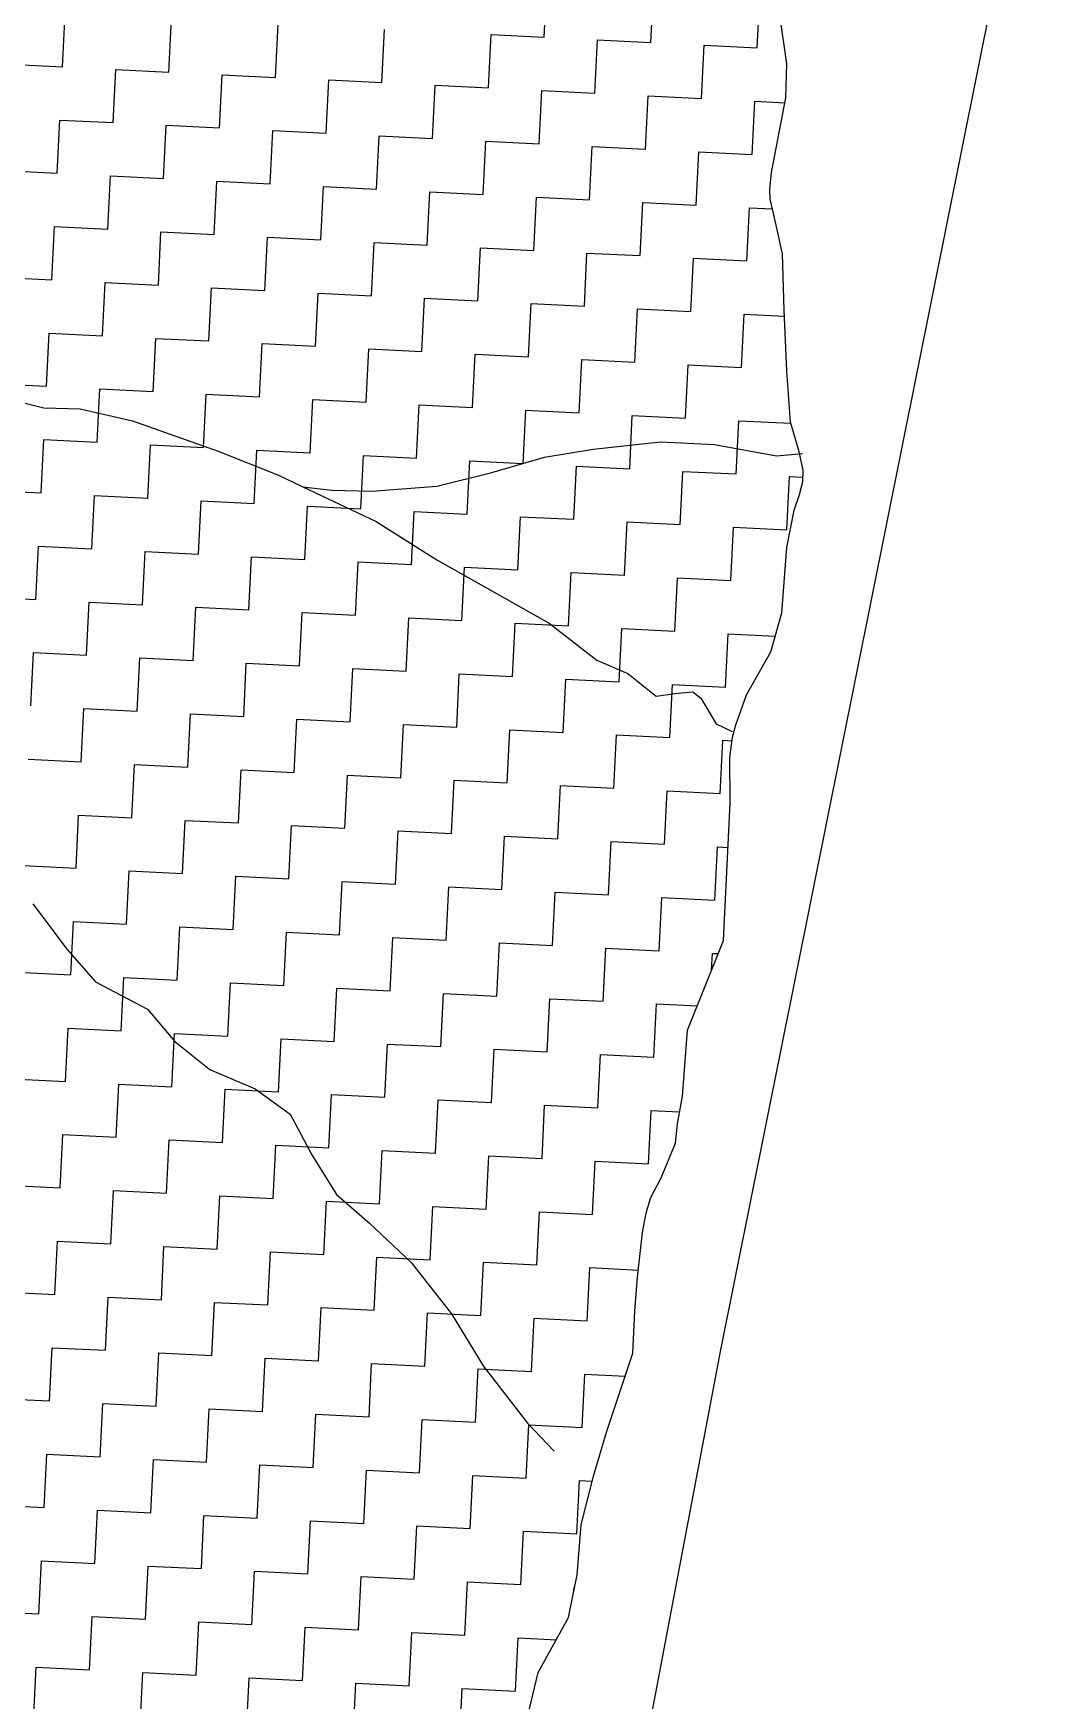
# Model space of a CAD drawing. Header units: metres. Extents: x 263404 to 269468, y 2224335 to 2228035.
# Drawn here: x 268949.4 to 269245.1, y 2224835.8 to 2225326.5 of the extents above; entities that cross this region are included whole.
import ezdxf

# ---------------------------------------------------------------- set-up
doc = ezdxf.new("R2010")
doc.units = ezdxf.units.M
doc.header["$LTSCALE"] = 0.3
for name, color, linetype in [('LINE_WATER', 4, 'Continuous'), ('POLY_HATCH', 12, 'Continuous'), ('V_BOUND_LINE', 7, 'Continuous')]:
    doc.layers.add(name, color=color, linetype=linetype)

msp = doc.modelspace()

# ---------------------------------------------------------------- linework, layer by layer
at = {"layer": 'LINE_WATER'}
for p, q in [((268943.92, 2225218.53), (268952.48, 2225216.37)), ((268952.48, 2225216.37), (268963.22, 2225216.01)), ((268963.22, 2225216.01), (268978.65, 2225212.47)), ((268978.65, 2225212.47), (269003.88, 2225203.59)), ((269003.88, 2225203.59), (269021.56, 2225196.47)), ((269099.87, 2225201.77), (269114.21, 2225204.18)), ((269114.21, 2225204.18), (269134.09, 2225206.31)), ((269134.09, 2225206.31), (269150, 2225205.52)), ((269150, 2225205.52), (269168.22, 2225202.19)), ((269168.22, 2225202.19), (269175.89, 2225202.84)), ((269068.23, 2225193.29), (269084.39, 2225197.34)), ((269084.39, 2225197.34), (269099.87, 2225201.77)), ((269021.56, 2225196.47), (269028.78, 2225193.07)), ((269028.78, 2225193.07), (269050.37, 2225182.91)), ((269028.78, 2225193.07), (269037.3, 2225192.05)), ((269049.08, 2225191.81), (269068.23, 2225193.29)), ((269037.3, 2225192.05), (269049.08, 2225191.81)), ((269050.37, 2225182.91), (269068.19, 2225171.62)), ((269068.19, 2225171.62), (269101.26, 2225152.99)), ((269101.26, 2225152.99), (269115.29, 2225142.07)), ((269115.29, 2225142.07), (269124.46, 2225138.15)), ((269124.46, 2225138.15), (269132.8, 2225131.49)), ((269132.8, 2225131.49), (269138.39, 2225132.25)), ((269138.39, 2225132.25), (269143.61, 2225132.69)), ((269143.61, 2225132.69), (269145.95, 2225130.84)), ((269145.95, 2225130.84), (269150.43, 2225123.33)), ((269150.43, 2225123.33), (269155.17, 2225121.02)), ((268949.29, 2225070.33), (268959.34, 2225056.91)), ((268959.34, 2225056.91), (268967.69, 2225047.35)), ((268967.69, 2225047.35), (268983.06, 2225039.34)), ((268983.06, 2225039.34), (268991.1, 2225029.8)), ((268991.1, 2225029.8), (269001.41, 2225021.57)), ((269001.41, 2225021.57), (269014.69, 2225015.87)), ((269014.69, 2225015.87), (269025.04, 2225008.42)), ((269025.04, 2225008.42), (269031.38, 2224996.44)), ((269031.38, 2224996.44), (269038.68, 2224984.74)), ((269038.68, 2224984.74), (269048.36, 2224976.38)), ((269048.36, 2224976.38), (269060.7, 2224964.73)), ((269060.7, 2224964.73), (269072.57, 2224949.65)), ((269072.57, 2224949.65), (269081.9, 2224934.37)), ((269081.9, 2224934.37), (269094.93, 2224917.5)), ((269094.93, 2224917.5), (269102.72, 2224909.23))]:
    msp.add_line(p, q, dxfattribs=at)
at = {"layer": 'POLY_HATCH', "linetype": 'Continuous'}
for p, q in [((269099.86, 2225325.38), (269100.64, 2225341.06)), ((269131.22, 2225323.82), (269132, 2225339.5)), ((269162.57, 2225322.26), (269163.35, 2225337.94)), ((268958, 2225316.71), (268958.78, 2225332.39)), ((268989.35, 2225315.16), (268990.13, 2225330.83)), ((269020.7, 2225313.6), (269021.48, 2225329.28)), ((269052.06, 2225312.04), (269052.84, 2225327.72)), ((269083.41, 2225310.48), (269084.19, 2225326.16)), ((269084.19, 2225326.16), (269099.86, 2225325.38)), ((269114.76, 2225308.92), (269115.54, 2225324.6)), ((269115.54, 2225324.6), (269131.22, 2225323.82)), ((269146.12, 2225307.37), (269146.89, 2225323.04)), ((269146.89, 2225323.04), (269162.57, 2225322.26)), ((268942.32, 2225317.49), (268958, 2225316.71)), ((268972.89, 2225300.26), (268973.67, 2225315.94)), ((268973.67, 2225315.94), (268989.35, 2225315.16)), ((269004.25, 2225298.7), (269005.03, 2225314.38)), ((269005.03, 2225314.38), (269020.7, 2225313.6)), ((269035.6, 2225297.14), (269036.38, 2225312.82)), ((269036.38, 2225312.82), (269052.06, 2225312.04)), ((269066.95, 2225295.58), (269067.73, 2225311.26)), ((269067.73, 2225311.26), (269083.41, 2225310.48)), ((269098.31, 2225294.03), (269099.09, 2225309.7)), ((269099.09, 2225309.7), (269114.76, 2225308.92)), ((269129.66, 2225292.47), (269130.44, 2225308.15)), ((269130.44, 2225308.15), (269146.12, 2225307.37)), ((269161.01, 2225290.91), (269161.79, 2225306.59)), ((269161.79, 2225306.59), (269170.72, 2225306.14)), ((268956.44, 2225285.36), (268957.22, 2225301.04)), ((268957.22, 2225301.04), (268972.89, 2225300.26)), ((268987.79, 2225283.8), (268988.57, 2225299.48)), ((268988.57, 2225299.48), (269004.25, 2225298.7)), ((269019.14, 2225282.25), (269019.92, 2225297.92)), ((269019.92, 2225297.92), (269035.6, 2225297.14)), ((269050.5, 2225280.69), (269051.28, 2225296.36)), ((269051.28, 2225296.36), (269066.95, 2225295.58)), ((269081.85, 2225279.13), (269082.63, 2225294.81)), ((269082.63, 2225294.81), (269098.31, 2225294.03)), ((269113.2, 2225277.57), (269113.98, 2225293.25)), ((269113.98, 2225293.25), (269129.66, 2225292.47)), ((269144.56, 2225276.01), (269145.34, 2225291.69)), ((269145.34, 2225291.69), (269161.01, 2225290.91)), ((268940.76, 2225286.14), (268956.44, 2225285.36)), ((268971.34, 2225268.91), (268972.12, 2225284.58)), ((268972.12, 2225284.58), (268987.79, 2225283.8)), ((269002.69, 2225267.35), (269003.47, 2225283.02)), ((269003.47, 2225283.02), (269019.14, 2225282.25)), ((269034.04, 2225265.79), (269034.82, 2225281.47)), ((269034.82, 2225281.47), (269050.5, 2225280.69)), ((269065.4, 2225264.23), (269066.17, 2225279.91)), ((269066.17, 2225279.91), (269081.85, 2225279.13)), ((269096.75, 2225262.67), (269097.53, 2225278.35)), ((269097.53, 2225278.35), (269113.2, 2225277.57)), ((269128.1, 2225261.12), (269128.88, 2225276.79)), ((269128.88, 2225276.79), (269144.56, 2225276.01)), ((269159.45, 2225259.56), (269160.23, 2225275.23)), ((269160.23, 2225275.23), (269166.99, 2225274.9)), ((268954.88, 2225254.01), (268955.66, 2225269.69)), ((268955.66, 2225269.69), (268971.34, 2225268.91)), ((268986.23, 2225252.45), (268987.01, 2225268.13)), ((268987.01, 2225268.13), (269002.69, 2225267.35)), ((269017.59, 2225250.89), (269018.37, 2225266.57)), ((269018.37, 2225266.57), (269034.04, 2225265.79)), ((269048.94, 2225249.33), (269049.72, 2225265.01)), ((269049.72, 2225265.01), (269065.4, 2225264.23)), ((269080.29, 2225247.78), (269081.07, 2225263.45)), ((269081.07, 2225263.45), (269096.75, 2225262.67)), ((269111.65, 2225246.22), (269112.42, 2225261.89)), ((269112.42, 2225261.89), (269128.1, 2225261.12)), ((269143, 2225244.66), (269143.78, 2225260.34)), ((269143.78, 2225260.34), (269159.45, 2225259.56)), ((268939.2, 2225254.79), (268954.88, 2225254.01)), ((268969.78, 2225237.55), (268970.56, 2225253.23)), ((268970.56, 2225253.23), (268986.23, 2225252.45)), ((269001.13, 2225236), (269001.91, 2225251.67)), ((269001.91, 2225251.67), (269017.59, 2225250.89)), ((269032.48, 2225234.44), (269033.26, 2225250.11)), ((269033.26, 2225250.11), (269048.94, 2225249.33)), ((269063.84, 2225232.88), (269064.62, 2225248.56)), ((269064.62, 2225248.56), (269080.29, 2225247.78)), ((269095.19, 2225231.32), (269095.97, 2225247)), ((269095.97, 2225247), (269111.65, 2225246.22)), ((269126.54, 2225229.76), (269127.32, 2225245.44)), ((269127.32, 2225245.44), (269143, 2225244.66)), ((269157.9, 2225228.2), (269158.68, 2225243.88)), ((269158.68, 2225243.88), (269170.59, 2225243.29)), ((268953.32, 2225222.66), (268954.1, 2225238.33)), ((268954.1, 2225238.33), (268969.78, 2225237.55)), ((268984.68, 2225221.1), (268985.45, 2225236.77)), ((268985.45, 2225236.77), (269001.13, 2225236)), ((269016.03, 2225219.54), (269016.81, 2225235.22)), ((269016.81, 2225235.22), (269032.48, 2225234.44)), ((269047.38, 2225217.98), (269048.16, 2225233.66)), ((269048.16, 2225233.66), (269063.84, 2225232.88)), ((269078.73, 2225216.42), (269079.51, 2225232.1)), ((269079.51, 2225232.1), (269095.19, 2225231.32)), ((269110.09, 2225214.86), (269110.87, 2225230.54)), ((269110.87, 2225230.54), (269126.54, 2225229.76)), ((269141.44, 2225213.31), (269142.22, 2225228.98)), ((269142.22, 2225228.98), (269157.9, 2225228.2)), ((268937.65, 2225223.43), (268953.32, 2225222.66)), ((268968.22, 2225206.2), (268969, 2225221.88)), ((268969, 2225221.88), (268984.68, 2225221.1)), ((268999.57, 2225204.64), (269000.35, 2225220.32)), ((269000.35, 2225220.32), (269016.03, 2225219.54)), ((269030.93, 2225203.08), (269031.71, 2225218.76)), ((269031.71, 2225218.76), (269047.38, 2225217.98)), ((269062.28, 2225201.53), (269063.06, 2225217.2)), ((269063.06, 2225217.2), (269078.73, 2225216.42)), ((269093.63, 2225199.97), (269094.41, 2225215.64)), ((269094.41, 2225215.64), (269110.09, 2225214.86)), ((269124.99, 2225198.41), (269125.76, 2225214.09)), ((269125.76, 2225214.09), (269141.44, 2225213.31)), ((269156.34, 2225196.85), (269157.12, 2225212.53)), ((269157.12, 2225212.53), (269172.42, 2225211.77)), ((268951.76, 2225191.3), (268952.54, 2225206.98)), ((268952.54, 2225206.98), (268968.22, 2225206.2)), ((268983.12, 2225189.74), (268983.9, 2225205.42)), ((268983.9, 2225205.42), (268999.57, 2225204.64)), ((269014.47, 2225188.19), (269015.25, 2225203.86)), ((269015.25, 2225203.86), (269030.93, 2225203.08)), ((269045.82, 2225186.63), (269046.6, 2225202.3)), ((269046.6, 2225202.3), (269062.28, 2225201.53)), ((269077.18, 2225185.07), (269077.96, 2225200.75)), ((269077.96, 2225200.75), (269093.63, 2225199.97)), ((269108.53, 2225183.51), (269109.31, 2225199.19)), ((269109.31, 2225199.19), (269124.99, 2225198.41)), ((269139.88, 2225181.95), (269140.66, 2225197.63)), ((269140.66, 2225197.63), (269156.34, 2225196.85)), ((269171.24, 2225180.4), (269172.01, 2225196.07)), ((269172.01, 2225196.07), (269176, 2225195.87)), ((268936.09, 2225192.08), (268951.76, 2225191.3)), ((268966.66, 2225174.85), (268967.44, 2225190.52)), ((268967.44, 2225190.52), (268983.12, 2225189.74)), ((268998.01, 2225173.29), (268998.79, 2225188.97)), ((268998.79, 2225188.97), (269014.47, 2225188.19)), ((269029.37, 2225171.73), (269030.15, 2225187.41)), ((269030.15, 2225187.41), (269045.82, 2225186.63)), ((269060.72, 2225170.17), (269061.5, 2225185.85)), ((269061.5, 2225185.85), (269077.18, 2225185.07)), ((269092.07, 2225168.61), (269092.85, 2225184.29)), ((269092.85, 2225184.29), (269108.53, 2225183.51)), ((269123.43, 2225167.06), (269124.21, 2225182.73)), ((269124.21, 2225182.73), (269139.88, 2225181.95)), ((269154.78, 2225165.5), (269155.56, 2225181.17)), ((269155.56, 2225181.17), (269171.24, 2225180.4)), ((268950.21, 2225159.95), (268950.99, 2225175.63)), ((268950.99, 2225175.63), (268966.66, 2225174.85)), ((268981.56, 2225158.39), (268982.34, 2225174.07)), ((268982.34, 2225174.07), (268998.01, 2225173.29)), ((269012.91, 2225156.83), (269013.69, 2225172.51)), ((269013.69, 2225172.51), (269029.37, 2225171.73)), ((269044.27, 2225155.28), (269045.04, 2225170.95)), ((269045.04, 2225170.95), (269060.72, 2225170.17)), ((269075.62, 2225153.72), (269076.4, 2225169.39)), ((269076.4, 2225169.39), (269092.07, 2225168.61)), ((269106.97, 2225152.16), (269107.75, 2225167.84)), ((269107.75, 2225167.84), (269123.43, 2225167.06)), ((269138.32, 2225150.6), (269139.1, 2225166.28)), ((269139.1, 2225166.28), (269154.78, 2225165.5)), ((269170.44, 2225164.34), (269170.46, 2225164.72)), ((269170.46, 2225164.72), (269170.47, 2225164.72)), ((268934.53, 2225160.73), (268950.21, 2225159.95)), ((268965.1, 2225143.49), (268965.88, 2225159.17)), ((268965.88, 2225159.17), (268981.56, 2225158.39)), ((268996.46, 2225141.94), (268997.24, 2225157.61)), ((268997.24, 2225157.61), (269012.91, 2225156.83)), ((269027.81, 2225140.38), (269028.59, 2225156.05)), ((269028.59, 2225156.05), (269044.27, 2225155.28)), ((269059.16, 2225138.82), (269059.94, 2225154.5)), ((269059.94, 2225154.5), (269075.62, 2225153.72)), ((269090.52, 2225137.26), (269091.29, 2225152.94)), ((269091.29, 2225152.94), (269106.97, 2225152.16)), ((269121.87, 2225135.7), (269122.65, 2225151.38)), ((269122.65, 2225151.38), (269138.32, 2225150.6)), ((269153.22, 2225134.15), (269154, 2225149.82)), ((269154, 2225149.82), (269167.87, 2225149.13)), ((268948.65, 2225128.6), (268949.43, 2225144.27)), ((268949.43, 2225144.27), (268965.1, 2225143.49)), ((268980, 2225127.04), (268980.78, 2225142.71)), ((268980.78, 2225142.71), (268996.46, 2225141.94)), ((269011.35, 2225125.48), (269012.13, 2225141.16)), ((269012.13, 2225141.16), (269027.81, 2225140.38)), ((269042.71, 2225123.92), (269043.49, 2225139.6)), ((269043.49, 2225139.6), (269059.16, 2225138.82)), ((269074.06, 2225122.36), (269074.84, 2225138.04)), ((269074.84, 2225138.04), (269090.52, 2225137.26)), ((269105.41, 2225120.81), (269106.19, 2225136.48)), ((269106.19, 2225136.48), (269121.87, 2225135.7)), ((269136.77, 2225119.25), (269137.55, 2225134.92)), ((269137.55, 2225134.92), (269153.22, 2225134.15)), ((268963.55, 2225112.14), (268964.32, 2225127.82)), ((268964.32, 2225127.82), (268980, 2225127.04)), ((268994.9, 2225110.58), (268995.68, 2225126.26)), ((268995.68, 2225126.26), (269011.35, 2225125.48)), ((269026.25, 2225109.02), (269027.03, 2225124.7)), ((269027.03, 2225124.7), (269042.71, 2225123.92)), ((269057.6, 2225107.47), (269058.38, 2225123.14)), ((269058.38, 2225123.14), (269074.06, 2225122.36)), ((269088.96, 2225105.91), (269089.74, 2225121.58)), ((269089.74, 2225121.58), (269105.41, 2225120.81)), ((269120.31, 2225104.35), (269121.09, 2225120.03)), ((269121.09, 2225120.03), (269136.77, 2225119.25)), ((269151.66, 2225102.79), (269152.44, 2225118.47)), ((269152.44, 2225118.47), (269155.14, 2225118.33)), ((268947.87, 2225112.92), (268963.55, 2225112.14)), ((268978.44, 2225095.69), (268979.22, 2225111.36)), ((268979.22, 2225111.36), (268994.9, 2225110.58)), ((269009.8, 2225094.13), (269010.57, 2225109.8)), ((269010.57, 2225109.8), (269026.25, 2225109.02)), ((269041.15, 2225092.57), (269041.93, 2225108.25)), ((269041.93, 2225108.25), (269057.6, 2225107.47)), ((269072.5, 2225091.01), (269073.28, 2225106.69)), ((269073.28, 2225106.69), (269088.96, 2225105.91)), ((269103.86, 2225089.45), (269104.63, 2225105.13)), ((269104.63, 2225105.13), (269120.31, 2225104.35)), ((269135.21, 2225087.89), (269135.99, 2225103.57)), ((269135.99, 2225103.57), (269151.66, 2225102.79)), ((268961.99, 2225080.79), (268962.77, 2225096.46)), ((268962.77, 2225096.46), (268978.44, 2225095.69)), ((268993.34, 2225079.23), (268994.12, 2225094.91)), ((268994.12, 2225094.91), (269009.8, 2225094.13)), ((269024.69, 2225077.67), (269025.47, 2225093.35)), ((269025.47, 2225093.35), (269041.15, 2225092.57)), ((269056.05, 2225076.11), (269056.83, 2225091.79)), ((269056.83, 2225091.79), (269072.5, 2225091.01)), ((269087.4, 2225074.56), (269088.18, 2225090.23)), ((269088.18, 2225090.23), (269103.86, 2225089.45)), ((269118.75, 2225073), (269119.53, 2225088.67)), ((269119.53, 2225088.67), (269135.21, 2225087.89)), ((269150.11, 2225071.44), (269150.88, 2225087.12)), ((269150.88, 2225087.12), (269153.94, 2225086.96)), ((268946.31, 2225081.57), (268961.99, 2225080.79)), ((268976.88, 2225064.33), (268977.66, 2225080.01)), ((268977.66, 2225080.01), (268993.34, 2225079.23)), ((269008.24, 2225062.77), (269009.02, 2225078.45)), ((269009.02, 2225078.45), (269024.69, 2225077.67)), ((269039.59, 2225061.22), (269040.37, 2225076.89)), ((269040.37, 2225076.89), (269056.05, 2225076.11)), ((269070.94, 2225059.66), (269071.72, 2225075.33)), ((269071.72, 2225075.33), (269087.4, 2225074.56)), ((269102.3, 2225058.1), (269103.08, 2225073.78)), ((269103.08, 2225073.78), (269118.75, 2225073)), ((269133.65, 2225056.54), (269134.43, 2225072.22)), ((269134.43, 2225072.22), (269150.11, 2225071.44)), ((268960.43, 2225049.43), (268961.21, 2225065.11)), ((268961.21, 2225065.11), (268976.88, 2225064.33)), ((268991.78, 2225047.88), (268992.56, 2225063.55)), ((268992.56, 2225063.55), (269008.24, 2225062.77)), ((269023.14, 2225046.32), (269023.91, 2225061.99)), ((269023.91, 2225061.99), (269039.59, 2225061.22)), ((269054.49, 2225044.76), (269055.27, 2225060.44)), ((269055.27, 2225060.44), (269070.94, 2225059.66)), ((269085.84, 2225043.2), (269086.62, 2225058.88)), ((269086.62, 2225058.88), (269102.3, 2225058.1)), ((269117.19, 2225041.64), (269117.97, 2225057.32)), ((269117.97, 2225057.32), (269133.65, 2225056.54)), ((269149.08, 2225050.82), (269149.33, 2225055.76)), ((269149.33, 2225055.76), (269151.02, 2225055.68)), ((268944.75, 2225050.21), (268960.43, 2225049.43)), ((268975.33, 2225032.98), (268976.11, 2225048.66)), ((268976.11, 2225048.66), (268991.78, 2225047.88)), ((269006.68, 2225031.42), (269007.46, 2225047.1)), ((269007.46, 2225047.1), (269023.14, 2225046.32)), ((269038.03, 2225029.86), (269038.81, 2225045.54)), ((269038.81, 2225045.54), (269054.49, 2225044.76)), ((269069.39, 2225028.3), (269070.16, 2225043.98)), ((269070.16, 2225043.98), (269085.84, 2225043.2)), ((269100.74, 2225026.75), (269101.52, 2225042.42)), ((269101.52, 2225042.42), (269117.19, 2225041.64)), ((269132.09, 2225025.19), (269132.87, 2225040.86)), ((269132.87, 2225040.86), (269144.86, 2225040.27)), ((268958.87, 2225018.08), (268959.65, 2225033.76)), ((268959.65, 2225033.76), (268975.33, 2225032.98)), ((268990.22, 2225016.52), (268991, 2225032.2)), ((268991, 2225032.2), (269006.68, 2225031.42)), ((269021.58, 2225014.97), (269022.36, 2225030.64)), ((269022.36, 2225030.64), (269038.03, 2225029.86)), ((269052.93, 2225013.41), (269053.71, 2225029.08)), ((269053.71, 2225029.08), (269069.39, 2225028.3)), ((269084.28, 2225011.85), (269085.06, 2225027.53)), ((269085.06, 2225027.53), (269100.74, 2225026.75)), ((269115.64, 2225010.29), (269116.42, 2225025.97)), ((269116.42, 2225025.97), (269132.09, 2225025.19)), ((268943.19, 2225018.86), (268958.87, 2225018.08)), ((268973.77, 2225001.63), (268974.55, 2225017.3)), ((268974.55, 2225017.3), (268990.22, 2225016.52)), ((269005.12, 2225000.07), (269005.9, 2225015.74)), ((269005.9, 2225015.74), (269021.58, 2225014.97)), ((269036.47, 2224998.51), (269037.25, 2225014.19)), ((269037.25, 2225014.19), (269052.93, 2225013.41)), ((269067.83, 2224996.95), (269068.61, 2225012.63)), ((269068.61, 2225012.63), (269084.28, 2225011.85)), ((269099.18, 2224995.39), (269099.96, 2225011.07)), ((269099.96, 2225011.07), (269115.64, 2225010.29)), ((269130.53, 2224993.84), (269131.31, 2225009.51)), ((269131.31, 2225009.51), (269139.7, 2225009.1)), ((268957.31, 2224986.73), (268958.09, 2225002.41)), ((268958.09, 2225002.41), (268973.77, 2225001.63)), ((268988.67, 2224985.17), (268989.44, 2225000.85)), ((268989.44, 2225000.85), (269005.12, 2225000.07)), ((269020.02, 2224983.61), (269020.8, 2224999.29)), ((269020.8, 2224999.29), (269036.47, 2224998.51)), ((269051.37, 2224982.05), (269052.15, 2224997.73)), ((269052.15, 2224997.73), (269067.83, 2224996.95)), ((269082.73, 2224980.5), (269083.5, 2224996.17)), ((269083.5, 2224996.17), (269099.18, 2224995.39)), ((269114.08, 2224978.94), (269114.86, 2224994.61)), ((269114.86, 2224994.61), (269130.53, 2224993.84)), ((268941.64, 2224987.51), (268957.31, 2224986.73)), ((268972.21, 2224970.27), (268972.99, 2224985.95)), ((268972.99, 2224985.95), (268988.67, 2224985.17)), ((269003.56, 2224968.71), (269004.34, 2224984.39)), ((269004.34, 2224984.39), (269020.02, 2224983.61)), ((269034.92, 2224967.16), (269035.7, 2224982.83)), ((269035.7, 2224982.83), (269051.37, 2224982.05)), ((269066.27, 2224965.6), (269067.05, 2224981.27)), ((269067.05, 2224981.27), (269082.73, 2224980.5)), ((269097.62, 2224964.04), (269098.4, 2224979.72)), ((269098.4, 2224979.72), (269114.08, 2224978.94)), ((268955.75, 2224955.38), (268956.53, 2224971.05)), ((268956.53, 2224971.05), (268972.21, 2224970.27)), ((268987.11, 2224953.82), (268987.89, 2224969.49)), ((268987.89, 2224969.49), (269003.56, 2224968.71)), ((269018.46, 2224952.26), (269019.24, 2224967.94)), ((269019.24, 2224967.94), (269034.92, 2224967.16)), ((269049.81, 2224950.7), (269050.59, 2224966.38)), ((269050.59, 2224966.38), (269066.27, 2224965.6)), ((269081.17, 2224949.14), (269081.95, 2224964.82)), ((269081.95, 2224964.82), (269097.62, 2224964.04)), ((269112.52, 2224947.58), (269113.3, 2224963.26)), ((269113.3, 2224963.26), (269127.54, 2224962.55)), ((268940.08, 2224956.15), (268955.75, 2224955.38)), ((268970.65, 2224938.92), (268971.43, 2224954.6)), ((268971.43, 2224954.6), (268987.11, 2224953.82)), ((269002.01, 2224937.36), (269002.78, 2224953.04)), ((269002.78, 2224953.04), (269018.46, 2224952.26)), ((269033.36, 2224935.8), (269034.14, 2224951.48)), ((269034.14, 2224951.48), (269049.81, 2224950.7)), ((269064.71, 2224934.25), (269065.49, 2224949.92)), ((269065.49, 2224949.92), (269081.17, 2224949.14)), ((269096.06, 2224932.69), (269096.84, 2224948.36)), ((269096.84, 2224948.36), (269112.52, 2224947.58)), ((268954.2, 2224924.02), (268954.98, 2224939.7)), ((268954.98, 2224939.7), (268970.65, 2224938.92)), ((268985.55, 2224922.46), (268986.33, 2224938.14)), ((268986.33, 2224938.14), (269002.01, 2224937.36)), ((269016.9, 2224920.91), (269017.68, 2224936.58)), ((269017.68, 2224936.58), (269033.36, 2224935.8)), ((269048.26, 2224919.35), (269049.03, 2224935.02)), ((269049.03, 2224935.02), (269064.71, 2224934.25)), ((269079.61, 2224917.79), (269080.39, 2224933.47)), ((269080.39, 2224933.47), (269096.06, 2224932.69)), ((269110.96, 2224916.23), (269111.74, 2224931.91)), ((269111.74, 2224931.91), (269123.68, 2224931.32)), ((268938.52, 2224924.8), (268954.2, 2224924.02)), ((268969.09, 2224907.57), (268969.87, 2224923.24)), ((268969.87, 2224923.24), (268985.55, 2224922.46)), ((269000.45, 2224906.01), (269001.23, 2224921.69)), ((269001.23, 2224921.69), (269016.9, 2224920.91)), ((269031.8, 2224904.45), (269032.58, 2224920.13)), ((269032.58, 2224920.13), (269048.26, 2224919.35)), ((269063.15, 2224902.89), (269063.93, 2224918.57)), ((269063.93, 2224918.57), (269079.61, 2224917.79)), ((269094.51, 2224901.33), (269095.29, 2224917.01)), ((269095.29, 2224917.01), (269110.96, 2224916.23)), ((268952.64, 2224892.67), (268953.42, 2224908.35)), ((268953.42, 2224908.35), (268969.09, 2224907.57)), ((268983.99, 2224891.11), (268984.77, 2224906.79)), ((268984.77, 2224906.79), (269000.45, 2224906.01)), ((269015.34, 2224889.55), (269016.12, 2224905.23)), ((269016.12, 2224905.23), (269031.8, 2224904.45)), ((269046.7, 2224887.99), (269047.48, 2224903.67)), ((269047.48, 2224903.67), (269063.15, 2224902.89)), ((269078.05, 2224886.44), (269078.83, 2224902.11)), ((269078.83, 2224902.11), (269094.51, 2224901.33)), ((269109.4, 2224884.88), (269110.18, 2224900.56)), ((269110.18, 2224900.56), (269113.99, 2224900.37)), ((268936.96, 2224893.45), (268952.64, 2224892.67)), ((268967.54, 2224876.21), (268968.31, 2224891.89)), ((268968.31, 2224891.89), (268983.99, 2224891.11)), ((268998.89, 2224874.66), (268999.67, 2224890.33)), ((268999.67, 2224890.33), (269015.34, 2224889.55)), ((269030.24, 2224873.1), (269031.02, 2224888.77)), ((269031.02, 2224888.77), (269046.7, 2224887.99)), ((269061.59, 2224871.54), (269062.37, 2224887.22)), ((269062.37, 2224887.22), (269078.05, 2224886.44)), ((269092.95, 2224869.98), (269093.73, 2224885.66)), ((269093.73, 2224885.66), (269109.4, 2224884.88)), ((268951.08, 2224861.32), (268951.86, 2224876.99)), ((268951.86, 2224876.99), (268967.54, 2224876.21)), ((268982.43, 2224859.76), (268983.21, 2224875.43)), ((268983.21, 2224875.43), (268998.89, 2224874.66)), ((269013.79, 2224858.2), (269014.57, 2224873.88)), ((269014.57, 2224873.88), (269030.24, 2224873.1)), ((269045.14, 2224856.64), (269045.92, 2224872.32)), ((269045.92, 2224872.32), (269061.59, 2224871.54)), ((269076.49, 2224855.08), (269077.27, 2224870.76)), ((269077.27, 2224870.76), (269092.95, 2224869.98)), ((269108.57, 2224868.14), (269108.62, 2224869.2)), ((269108.62, 2224869.2), (269108.78, 2224869.19)), ((268935.4, 2224862.1), (268951.08, 2224861.32)), ((268965.98, 2224844.86), (268966.76, 2224860.54)), ((268966.76, 2224860.54), (268982.43, 2224859.76)), ((268997.33, 2224843.3), (268998.11, 2224858.98)), ((268998.11, 2224858.98), (269013.79, 2224858.2)), ((269028.68, 2224841.74), (269029.46, 2224857.42)), ((269029.46, 2224857.42), (269045.14, 2224856.64)), ((269060.04, 2224840.19), (269060.82, 2224855.86)), ((269060.82, 2224855.86), (269076.49, 2224855.08)), ((269091.39, 2224838.63), (269092.17, 2224854.3)), ((269092.17, 2224854.3), (269103.4, 2224853.75)), ((268949.52, 2224829.96), (268950.3, 2224845.64)), ((268950.3, 2224845.64), (268965.98, 2224844.86)), ((268980.88, 2224828.4), (268981.65, 2224844.08)), ((268981.65, 2224844.08), (268997.33, 2224843.3)), ((269012.23, 2224826.85), (269013.01, 2224842.52)), ((269013.01, 2224842.52), (269028.68, 2224841.74)), ((269043.58, 2224825.29), (269044.36, 2224840.97)), ((269044.36, 2224840.97), (269060.04, 2224840.19)), ((269074.93, 2224823.73), (269075.71, 2224839.41)), ((269075.71, 2224839.41), (269091.39, 2224838.63))]:
    msp.add_line(p, q, dxfattribs=at)
at = {"layer": 'POLY_HATCH'}
for p, q in [((269171.22, 2225317.56), (269169.07, 2225332.56)), ((269170.99, 2225307.55), (269171.22, 2225317.56)), ((269166.73, 2225285.6), (269170.99, 2225307.55)), ((269166.22, 2225280.61), (269166.73, 2225285.6)), ((269166.34, 2225277.7), (269166.22, 2225280.61)), ((269167.21, 2225273.97), (269166.34, 2225277.7)), ((269168.51, 2225268.36), (269167.21, 2225273.97)), ((269170.03, 2225261.69), (269168.51, 2225268.36)), ((269170.52, 2225245.05), (269170.03, 2225261.69)), ((269171.22, 2225227.19), (269170.52, 2225245.05)), ((269172.32, 2225212.1), (269171.22, 2225227.19)), ((269174.81, 2225203.8), (269172.32, 2225212.1)), ((269176.1, 2225197.93), (269174.81, 2225203.8)), ((269175.93, 2225194.51), (269176.1, 2225197.93)), ((269174.96, 2225190.86), (269175.93, 2225194.51)), ((269173.41, 2225186.19), (269174.96, 2225190.86)), ((269171.28, 2225175.22), (269173.41, 2225186.19)), ((269169.8, 2225156.03), (269171.28, 2225175.22)), ((269166.57, 2225144.46), (269169.8, 2225156.03)), ((269159.34, 2225131.89), (269166.57, 2225144.46)), ((269156.26, 2225123.07), (269159.34, 2225131.89)), ((269154.46, 2225113.4), (269155.29, 2225119.43)), ((269155.29, 2225119.43), (269156.26, 2225123.07)), ((269154.59, 2225099.94), (269154.46, 2225113.4)), ((269152.58, 2225059.56), (269154.59, 2225099.94)), ((269142.03, 2225033.18), (269152.58, 2225059.56)), ((269140.53, 2225013.73), (269142.03, 2225033.18)), ((269139.07, 2225005.63), (269140.53, 2225013.73)), ((269138.52, 2224999.85), (269139.07, 2225005.63)), ((269134.31, 2224989.65), (269138.52, 2224999.85)), ((269131.11, 2224983.74), (269134.31, 2224989.65)), ((269129.83, 2224979.32), (269131.11, 2224983.74)), ((269128.76, 2224973.57), (269129.83, 2224979.32)), ((269127.31, 2224960.45), (269128.76, 2224973.57)), ((269126.55, 2224950.46), (269127.31, 2224960.45)), ((269125.94, 2224938.09), (269126.55, 2224950.46)), ((269118.18, 2224914.86), (269125.94, 2224938.09)), ((269114.37, 2224901.86), (269118.18, 2224914.86)), ((269110.75, 2224887.52), (269114.37, 2224901.86)), ((269109.49, 2224872.81), (269110.75, 2224887.52)), ((269107.02, 2224860.27), (269109.49, 2224872.81)), ((269098.03, 2224844.1), (269107.02, 2224860.27)), ((269095.38, 2224833), (269098.03, 2224844.1))]:
    msp.add_line(p, q, dxfattribs=at)
at = {"layer": 'V_BOUND_LINE'}
for p, q in [((269245.1, 2225403.55), (269151.67, 2224938.57)), ((269151.67, 2224938.57), (269124.08, 2224793.27))]:
    msp.add_line(p, q, dxfattribs=at)

doc.saveas('drawing.dxf')
